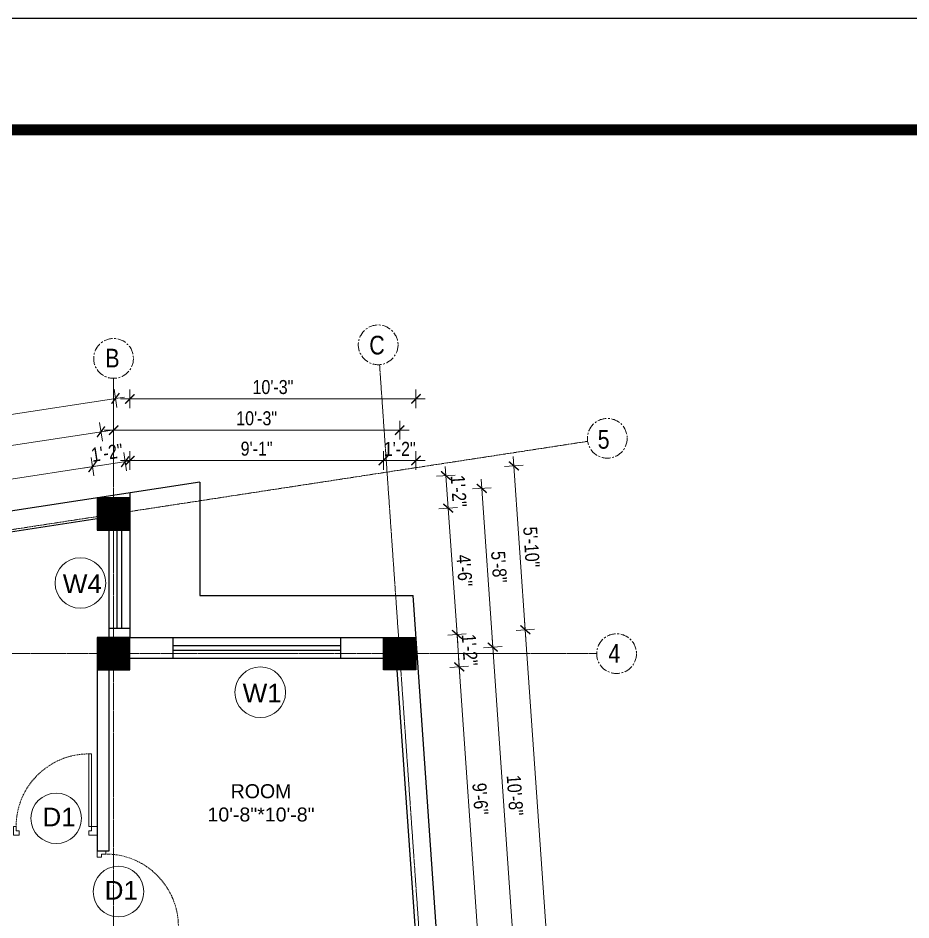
# Model space of a CAD drawing. Header units: inches. Extents: x -5142662 to -4941318, y -3361958 to -3160563.
# Drawn here: x -5010685.6 to -5010302.2, y -3260186.9 to -3259799.8 of the extents above; entities that cross this region are included whole.
import ezdxf

# ---------------------------------------------------------------- set-up
doc = ezdxf.new("R2010")
doc.units = ezdxf.units.IN
doc.header["$LTSCALE"] = 2
doc.header["$MEASUREMENT"] = 0
doc.header["$PDMODE"] = 34
doc.linetypes.add('CENTER', pattern=[2, 1.25, -0.25, 0.25, -0.25])
doc.linetypes.add('HIDDEN', pattern=[0.375, 0.25, -0.125])
doc.layers.get('0').update_dxf_attribs({"linetype": 'CONTINUOUS'})
doc.layers.get('DEFPOINTS').update_dxf_attribs({"color": 141, "linetype": 'CONTINUOUS'})
doc.layers.add('A-Hatch', color=7, linetype='CONTINUOUS')
for name, color, linetype, lineweight in [('Annotate-Lite.w', 177, 'CONTINUOUS', 9), ('Annotations-Bold.w', 177, 'CONTINUOUS', 13), ('DIM 1-100', 4, 'CONTINUOUS', 13), ('Door-Window.w', 4, 'CONTINUOUS', 15), ('TEXT', 181, 'CONTINUOUS', 25)]:
    doc.layers.add(name, color=color, linetype=linetype, lineweight=lineweight)
doc.styles.add('ARAIL', font='ARIALN.TTF')
doc.styles.add('arial.', font='arial.ttf')
doc.styles.add('gaurav', font='arial.ttf')
doc.styles.get("Standard").update_dxf_attribs({"font": 'ARIALN.TTF'})
doc.dimstyles.new('1 by 96', dxfattribs={"dimtxt": 6, "dimasz": 4, "dimexe": 4, "dimexo": 4, "dimgap": 2, "dimtad": 1, "dimdec": 0, "dimzin": 0, "dimdsep": 46, "dimlunit": 4, "dimtxsty": 'Standard', "dimblk": 'ARCHTICK', "dimcen": 0, "dimdle": 4, "dimadec": 0, "dimazin": 0, "dimtfac": 1, "dimtdec": 0, "dimtix": 1, "dimtofl": 0, "dimtmove": 1, "dimatfit": 3, "dimldrblk": 'ARCHTICK', "dimfxl": 4, "dimfxlon": 1, "dimtolj": 1, "dimtzin": 0, "dimlwd": -1, "dimlwe": -1, "dimarcsym": 0})
pattern_1 = [(45, (79981.29465, -1619.9974), (-0.0883883476483, 0.0883883476483), [])]

# ---------------------------------------------------------------- blocks, each defined once
blk = doc.blocks.new('3-0')
at = {"ltscale": 3}
for p, q in [((11063.05, 10097.68), (11065.97, 10099.9)), ((11065.25, 10097.81), (11066.71, 10098.92)), ((11065.97, 10099.9), (11066.71, 10098.92)), ((11063.05, 10097.68), (11064.53, 10095.73)), ((11065.99, 10096.84), (11064.53, 10095.73)), ((11065.99, 10096.84), (11065.25, 10097.81)), ((11085.5, 10074.13), (11110.32, 10092.96)), ((11086.24, 10073.15), (11111.05, 10091.97)), ((11111.05, 10091.97), (11110.32, 10092.96)), ((11084.04, 10073.02), (11082.57, 10071.91)), ((11082.57, 10071.91), (11084.79, 10068.98)), ((11084.04, 10073.02), (11084.78, 10072.04)), ((11084.78, 10072.04), (11086.24, 10073.15)), ((11084.79, 10068.98), (11087.72, 10071.2)), ((11086.24, 10073.15), (11085.5, 10074.13)), ((11087.72, 10071.2), (11086.24, 10073.15))]:
    blk.add_line(p, q, dxfattribs=at)
at = {"layer": 'Door-Window.w', "color": 9, "linetype": 'HIDDEN', "lineweight": 18}
blk.add_arc((11085.5, 10074.13), 31.16, 37.1906, 127.1465, dxfattribs=at)
blk = doc.blocks.new('_ArchTick')
at = {"color": 0, "linetype": 'ByBlock', "const_width": 0.15}
blk.add_lwpolyline([(-0.5, -0.5), (0.5, 0.5)], dxfattribs=at)
blk = doc.blocks.new('*D826')
at = {"layer": 'DEFPOINTS', "color": 0, "ltscale": 0.5, "transparency": 16777216}
for p in [(-5010653.6, -3259992.39), (-5010651.56, -3260005.69), (-5010766.56, -3260023.32)]:
    blk.add_point(p, dxfattribs=at)
at = {"layer": 'DIM 1-100', "color": 0, "ltscale": 0.5, "transparency": 16777216}
for p, q in [((-5010772.55, -3260010.62), (-5010649.64, -3259991.78)), ((-5010652.99, -3259996.34), (-5010654.2, -3259988.43)), ((-5010767.99, -3260013.97), (-5010769.2, -3260006.06))]:
    blk.add_line(p, q, dxfattribs=at)
at = {"layer": 'DIM 1-100', "color": 0, "ltscale": 0.5, "transparency": 16777216, "xscale": 4, "yscale": 4, "zscale": 4}
for p, rotation in [((-5010653.6, -3259992.39), 8.714742010862016), ((-5010768.6, -3260010.02), 188.714742010862)]:
    blk.add_blockref('_ArchTick', p, dxfattribs=dict(at, rotation=rotation))
at = {"layer": 'DIM 1-100', "color": 0, "ltscale": 0.5, "transparency": 16777216, "insert": (-5010711.86, -3259996.2), "char_height": 6, "attachment_point": 5, "rotation": 8.7147}
blk.add_mtext('\\A1;9\'-8"', dxfattribs=at)
blk = doc.blocks.new('*D827')
at = {"layer": 'DEFPOINTS', "color": 0, "ltscale": 0.5, "transparency": 16777216}
for p in [(-5010639.6, -3259990.24), (-5010637.56, -3260003.55), (-5010651.56, -3260005.69)]:
    blk.add_point(p, dxfattribs=at)
at = {"layer": 'DIM 1-100', "color": 0, "ltscale": 0.5, "transparency": 16777216}
for p, q in [((-5010638.99, -3259994.2), (-5010640.2, -3259986.29)), ((-5010657.55, -3259992.99), (-5010635.64, -3259989.64)), ((-5010652.99, -3259996.34), (-5010654.2, -3259988.43))]:
    blk.add_line(p, q, dxfattribs=at)
at = {"layer": 'DIM 1-100', "color": 0, "ltscale": 0.5, "transparency": 16777216, "xscale": 4, "yscale": 4, "zscale": 4}
for p, rotation in [((-5010639.6, -3259990.24), 8.714742010862016), ((-5010653.6, -3259992.39), 188.714742010862)]:
    blk.add_blockref('_ArchTick', p, dxfattribs=dict(at, rotation=rotation))
at = {"layer": 'DIM 1-100', "color": 0, "ltscale": 0.5, "transparency": 16777216, "insert": (-5010647.36, -3259986.36), "char_height": 6, "attachment_point": 5, "rotation": 8.7147}
blk.add_mtext('\\A1;1\'-2"', dxfattribs=at)
blk = doc.blocks.new('*D828')
at = {"layer": 'DEFPOINTS', "color": 0, "ltscale": 0.5, "transparency": 16777216}
for p in [(-5010528.72, -3259989.75), (-5010637.56, -3260003.55), (-5010528.72, -3260065.63)]:
    blk.add_point(p, dxfattribs=at)
at = {"layer": 'DIM 1-100', "color": 0, "ltscale": 0.5, "transparency": 16777216}
for p, q in [((-5010637.56, -3259993.75), (-5010637.56, -3259985.75)), ((-5010528.72, -3259993.75), (-5010528.72, -3259985.75)), ((-5010641.56, -3259989.75), (-5010524.72, -3259989.75))]:
    blk.add_line(p, q, dxfattribs=at)
at = {"layer": 'DIM 1-100', "color": 0, "ltscale": 0.5, "transparency": 16777216, "xscale": 4, "yscale": 4, "zscale": 4, "rotation": 180}
blk.add_blockref('_ArchTick', (-5010637.56, -3259989.75), dxfattribs=at)
at = {"layer": 'DIM 1-100', "color": 0, "ltscale": 0.5, "transparency": 16777216, "xscale": 4, "yscale": 4, "zscale": 4}
blk.add_blockref('_ArchTick', (-5010528.72, -3259989.75), dxfattribs=at)
at = {"layer": 'DIM 1-100', "color": 0, "ltscale": 0.5, "transparency": 16777216, "insert": (-5010583.14, -3259984.68), "char_height": 6, "attachment_point": 5}
blk.add_mtext('\\A1;9\'-1"', dxfattribs=at)
blk = doc.blocks.new('*D829')
at = {"layer": 'DEFPOINTS', "color": 0, "ltscale": 0.5, "transparency": 16777216}
for p in [(-5010514.72, -3259989.75), (-5010528.72, -3260065.63), (-5010514.72, -3260065.63)]:
    blk.add_point(p, dxfattribs=at)
at = {"layer": 'DIM 1-100', "color": 0, "ltscale": 0.5, "transparency": 16777216}
for p, q in [((-5010528.72, -3259993.75), (-5010528.72, -3259985.75)), ((-5010514.72, -3259993.75), (-5010514.72, -3259985.75)), ((-5010532.72, -3259989.75), (-5010510.72, -3259989.75))]:
    blk.add_line(p, q, dxfattribs=at)
at = {"layer": 'DIM 1-100', "color": 0, "ltscale": 0.5, "transparency": 16777216, "xscale": 4, "yscale": 4, "zscale": 4, "rotation": 180}
blk.add_blockref('_ArchTick', (-5010528.72, -3259989.75), dxfattribs=at)
at = {"layer": 'DIM 1-100', "color": 0, "ltscale": 0.5, "transparency": 16777216, "xscale": 4, "yscale": 4, "zscale": 4}
blk.add_blockref('_ArchTick', (-5010514.72, -3259989.75), dxfattribs=at)
at = {"layer": 'DIM 1-100', "color": 0, "ltscale": 0.5, "transparency": 16777216, "insert": (-5010521.72, -3259984.73), "char_height": 6, "attachment_point": 5}
blk.add_mtext('\\A1;1\'-2"', dxfattribs=at)
blk = doc.blocks.new('*D883')
at = {"layer": 'DEFPOINTS', "color": 0, "ltscale": 0.5, "transparency": 16777216}
for p in [(-5010649.97, -3259977.4), (-5010644.56, -3260012.69), (-5010773.56, -3260032.47)]:
    blk.add_point(p, dxfattribs=at)
at = {"layer": 'DIM 1-100', "color": 0, "ltscale": 0.5, "transparency": 16777216}
for p, q in [((-5010649.36, -3259981.36), (-5010650.57, -3259973.45)), ((-5010782.92, -3259997.78), (-5010646.01, -3259976.8)), ((-5010778.36, -3260001.13), (-5010779.57, -3259993.22))]:
    blk.add_line(p, q, dxfattribs=at)
at = {"layer": 'DIM 1-100', "color": 0, "ltscale": 0.5, "transparency": 16777216, "xscale": 4, "yscale": 4, "zscale": 4}
for p, rotation in [((-5010649.97, -3259977.4), 8.714742018610865), ((-5010778.97, -3259997.18), 188.7147420186108)]:
    blk.add_blockref('_ArchTick', p, dxfattribs=dict(at, rotation=rotation))
at = {"layer": 'DIM 1-100', "color": 0, "ltscale": 0.5, "transparency": 16777216, "insert": (-5010715.23, -3259982.28), "char_height": 6, "attachment_point": 5, "rotation": 8.7147}
blk.add_mtext('\\A1;10\'-11"', dxfattribs=at)
blk = doc.blocks.new('*D884')
at = {"layer": 'DEFPOINTS', "color": 0, "ltscale": 0.5, "transparency": 16777216}
for p in [(-5010521.72, -3259976.7), (-5010644.56, -3260012.69), (-5010521.72, -3260072.63)]:
    blk.add_point(p, dxfattribs=at)
at = {"layer": 'DIM 1-100', "color": 0, "ltscale": 0.5, "transparency": 16777216}
for p, q in [((-5010644.56, -3259980.7), (-5010644.56, -3259972.7)), ((-5010521.72, -3259980.7), (-5010521.72, -3259972.7)), ((-5010648.56, -3259976.7), (-5010517.72, -3259976.7))]:
    blk.add_line(p, q, dxfattribs=at)
at = {"layer": 'DIM 1-100', "color": 0, "ltscale": 0.5, "transparency": 16777216, "xscale": 4, "yscale": 4, "zscale": 4, "rotation": 180}
blk.add_blockref('_ArchTick', (-5010644.56, -3259976.7), dxfattribs=at)
at = {"layer": 'DIM 1-100', "color": 0, "ltscale": 0.5, "transparency": 16777216, "xscale": 4, "yscale": 4, "zscale": 4}
blk.add_blockref('_ArchTick', (-5010521.72, -3259976.7), dxfattribs=at)
at = {"layer": 'DIM 1-100', "color": 0, "ltscale": 0.5, "transparency": 16777216, "insert": (-5010583.14, -3259971.64), "char_height": 6, "attachment_point": 5}
blk.add_mtext('\\A1;10\'-3"', dxfattribs=at)
blk = doc.blocks.new('*D885')
at = {"layer": 'DEFPOINTS', "color": 0, "ltscale": 0.5, "transparency": 16777216}
for p in [(-5010786.76, -3259985), (-5010637.56, -3260003.55), (-5010780.56, -3260025.47)]:
    blk.add_point(p, dxfattribs=at)
at = {"layer": 'DIM 1-100', "color": 0, "ltscale": 0.5, "transparency": 16777216}
for p, q in [((-5010643.15, -3259967.04), (-5010644.37, -3259959.13)), ((-5010639.81, -3259962.48), (-5010790.71, -3259985.61)), ((-5010786.15, -3259988.96), (-5010787.37, -3259981.05))]:
    blk.add_line(p, q, dxfattribs=at)
at = {"layer": 'DIM 1-100', "color": 0, "ltscale": 0.5, "transparency": 16777216, "xscale": 4, "yscale": 4, "zscale": 4}
for p, rotation in [((-5010643.76, -3259963.08), 8.714742018475636), ((-5010786.76, -3259985), 188.7147420184756)]:
    blk.add_blockref('_ArchTick', p, dxfattribs=dict(at, rotation=rotation))
at = {"layer": 'DIM 1-100', "color": 0, "ltscale": 0.5, "transparency": 16777216, "insert": (-5010716.02, -3259969.09), "char_height": 6, "attachment_point": 5, "rotation": 8.7147}
blk.add_mtext('\\A1;12\'-1"', dxfattribs=at)
blk = doc.blocks.new('*D886')
at = {"layer": 'DEFPOINTS', "color": 0, "ltscale": 0.5, "transparency": 16777216}
for p in [(-5010514.72, -3259963.3), (-5010637.56, -3260065.63), (-5010514.72, -3260065.63)]:
    blk.add_point(p, dxfattribs=at)
at = {"layer": 'DIM 1-100', "color": 0, "ltscale": 0.5, "transparency": 16777216}
for p, q in [((-5010637.56, -3259967.3), (-5010637.56, -3259959.3)), ((-5010514.72, -3259967.3), (-5010514.72, -3259959.3)), ((-5010641.56, -3259963.3), (-5010510.72, -3259963.3))]:
    blk.add_line(p, q, dxfattribs=at)
at = {"layer": 'DIM 1-100', "color": 0, "ltscale": 0.5, "transparency": 16777216, "xscale": 4, "yscale": 4, "zscale": 4, "rotation": 180}
blk.add_blockref('_ArchTick', (-5010637.56, -3259963.3), dxfattribs=at)
at = {"layer": 'DIM 1-100', "color": 0, "ltscale": 0.5, "transparency": 16777216, "xscale": 4, "yscale": 4, "zscale": 4}
blk.add_blockref('_ArchTick', (-5010514.72, -3259963.3), dxfattribs=at)
at = {"layer": 'DIM 1-100', "color": 0, "ltscale": 0.5, "transparency": 16777216, "insert": (-5010576.14, -3259958.23), "char_height": 6, "attachment_point": 5}
blk.add_mtext('\\A1;10\'-3"', dxfattribs=at)
blk = doc.blocks.new('*D900')
at = {"layer": 'DEFPOINTS', "color": 0, "ltscale": 0.5, "transparency": 16777216}
for p in [(-5010514.72, -3260079.63), (-5010496.14, -3260078.33), (-5010505.8, -3260193.47)]:
    blk.add_point(p, dxfattribs=at)
at = {"layer": 'DIM 1-100', "color": 0, "ltscale": 0.5, "transparency": 16777216}
for p, q in [((-5010487.92, -3260196.23), (-5010496.42, -3260074.34)), ((-5010500.13, -3260078.61), (-5010492.15, -3260078.06)), ((-5010492.19, -3260192.52), (-5010484.21, -3260191.96))]:
    blk.add_line(p, q, dxfattribs=at)
at = {"layer": 'DIM 1-100', "color": 0, "ltscale": 0.5, "transparency": 16777216, "xscale": 4, "yscale": 4, "zscale": 4}
for p, rotation in [((-5010496.14, -3260078.33), 93.98810609594732), ((-5010488.2, -3260192.24), 273.9881060959473)]:
    blk.add_blockref('_ArchTick', p, dxfattribs=dict(at, rotation=rotation))
at = {"layer": 'DIM 1-100', "color": 0, "ltscale": 0.5, "transparency": 16777216, "insert": (-5010487.12, -3260134.94), "char_height": 6, "attachment_point": 5, "rotation": 273.9881}
blk.add_mtext('\\A1;9\'-6"', dxfattribs=at)
blk = doc.blocks.new('*D901')
at = {"layer": 'DEFPOINTS', "color": 0, "ltscale": 0.5, "transparency": 16777216}
for p in [(-5010514.72, -3260065.63), (-5010497.11, -3260064.4), (-5010514.72, -3260079.63)]:
    blk.add_point(p, dxfattribs=at)
at = {"layer": 'DIM 1-100', "color": 0, "ltscale": 0.5, "transparency": 16777216}
for p, q in [((-5010495.86, -3260082.32), (-5010497.39, -3260060.41)), ((-5010501.1, -3260064.68), (-5010493.12, -3260064.12)), ((-5010500.13, -3260078.61), (-5010492.15, -3260078.06))]:
    blk.add_line(p, q, dxfattribs=at)
at = {"layer": 'DIM 1-100', "color": 0, "ltscale": 0.5, "transparency": 16777216, "xscale": 4, "yscale": 4, "zscale": 4}
for p, rotation in [((-5010497.11, -3260064.4), 93.98810609594732), ((-5010496.14, -3260078.33), 273.9881060959473)]:
    blk.add_blockref('_ArchTick', p, dxfattribs=dict(at, rotation=rotation))
at = {"layer": 'DIM 1-100', "color": 0, "ltscale": 0.5, "transparency": 16777216, "insert": (-5010491.63, -3260071.02), "char_height": 6, "attachment_point": 5, "rotation": 273.9881}
blk.add_mtext('\\A1;1\'-2"', dxfattribs=at)
blk = doc.blocks.new('*D902')
at = {"layer": 'DEFPOINTS', "color": 0, "ltscale": 0.5, "transparency": 16777216}
for p in [(-5010500.89, -3260010.17), (-5010637.56, -3260019.69), (-5010514.72, -3260065.63)]:
    blk.add_point(p, dxfattribs=at)
at = {"layer": 'DIM 1-100', "color": 0, "ltscale": 0.5, "transparency": 16777216}
for p, q in [((-5010496.83, -3260068.39), (-5010501.17, -3260006.18)), ((-5010504.88, -3260010.44), (-5010496.9, -3260009.89)), ((-5010501.1, -3260064.68), (-5010493.12, -3260064.12))]:
    blk.add_line(p, q, dxfattribs=at)
at = {"layer": 'DIM 1-100', "color": 0, "ltscale": 0.5, "transparency": 16777216, "xscale": 4, "yscale": 4, "zscale": 4}
for p, rotation in [((-5010500.89, -3260010.17), 93.98810609594732), ((-5010497.11, -3260064.4), 273.9881060959473)]:
    blk.add_blockref('_ArchTick', p, dxfattribs=dict(at, rotation=rotation))
at = {"layer": 'DIM 1-100', "color": 0, "ltscale": 0.5, "transparency": 16777216, "insert": (-5010493.95, -3260036.93), "char_height": 6, "attachment_point": 5, "rotation": 273.9881}
blk.add_mtext('\\A1;4\'-6"', dxfattribs=at)
blk = doc.blocks.new('*D903')
at = {"layer": 'DEFPOINTS', "color": 0, "ltscale": 0.5, "transparency": 16777216}
for p in [(-5010501.86, -3259996.23), (-5010637.56, -3260005.69), (-5010637.56, -3260019.69)]:
    blk.add_point(p, dxfattribs=at)
at = {"layer": 'DIM 1-100', "color": 0, "ltscale": 0.5, "transparency": 16777216}
for p, q in [((-5010505.86, -3259996.51), (-5010497.87, -3259995.96)), ((-5010500.62, -3260014.16), (-5010502.14, -3259992.24)), ((-5010504.88, -3260010.44), (-5010496.9, -3260009.89))]:
    blk.add_line(p, q, dxfattribs=at)
at = {"layer": 'DIM 1-100', "color": 0, "ltscale": 0.5, "transparency": 16777216, "xscale": 4, "yscale": 4, "zscale": 4}
for p, rotation in [((-5010501.86, -3259996.23), 93.98810609594732), ((-5010500.89, -3260010.17), 273.9881060959473)]:
    blk.add_blockref('_ArchTick', p, dxfattribs=dict(at, rotation=rotation))
at = {"layer": 'DIM 1-100', "color": 0, "ltscale": 0.5, "transparency": 16777216, "insert": (-5010496.38, -3260002.85), "char_height": 6, "attachment_point": 5, "rotation": 273.9881}
blk.add_mtext('\\A1;1\'-2"', dxfattribs=at)
blk = doc.blocks.new('*D904')
at = {"layer": 'DEFPOINTS', "color": 0, "ltscale": 0.5, "transparency": 16777216}
for p in [(-5010521.72, -3260072.63), (-5010512.8, -3260200.47), (-5010472.84, -3260197.68)]:
    blk.add_point(p, dxfattribs=at)
at = {"layer": 'DIM 1-100', "color": 0, "ltscale": 0.5, "transparency": 16777216}
for p, q in [((-5010482.04, -3260065.85), (-5010472.57, -3260201.67)), ((-5010485.75, -3260070.12), (-5010477.77, -3260069.56)), ((-5010476.83, -3260197.96), (-5010468.85, -3260197.4))]:
    blk.add_line(p, q, dxfattribs=at)
at = {"layer": 'DIM 1-100', "color": 0, "ltscale": 0.5, "transparency": 16777216, "xscale": 4, "yscale": 4, "zscale": 4}
for p, rotation in [((-5010481.76, -3260069.84), 93.98810611419698), ((-5010472.84, -3260197.68), 273.988106114197)]:
    blk.add_blockref('_ArchTick', p, dxfattribs=dict(at, rotation=rotation))
at = {"layer": 'DIM 1-100', "color": 0, "ltscale": 0.5, "transparency": 16777216, "insert": (-5010472.25, -3260133.41), "char_height": 6, "attachment_point": 5, "rotation": 273.9881}
blk.add_mtext('\\A1;10\'-8"', dxfattribs=at)
blk = doc.blocks.new('*D907')
at = {"layer": 'DEFPOINTS', "color": 0, "ltscale": 0.5, "transparency": 16777216}
for p in [(-5010486.51, -3260001.68), (-5010644.56, -3260012.69), (-5010521.72, -3260072.63)]:
    blk.add_point(p, dxfattribs=at)
at = {"layer": 'DIM 1-100', "color": 0, "ltscale": 0.5, "transparency": 16777216}
for p, q in [((-5010481.48, -3260073.83), (-5010486.79, -3259997.69)), ((-5010490.5, -3260001.95), (-5010482.52, -3260001.4)), ((-5010485.75, -3260070.12), (-5010477.77, -3260069.56))]:
    blk.add_line(p, q, dxfattribs=at)
at = {"layer": 'DIM 1-100', "color": 0, "ltscale": 0.5, "transparency": 16777216, "xscale": 4, "yscale": 4, "zscale": 4}
for p, rotation in [((-5010486.51, -3260001.68), 93.98810609594732), ((-5010481.76, -3260069.84), 273.9881060959473)]:
    blk.add_blockref('_ArchTick', p, dxfattribs=dict(at, rotation=rotation))
at = {"layer": 'DIM 1-100', "color": 0, "ltscale": 0.5, "transparency": 16777216, "insert": (-5010479.08, -3260035.41), "char_height": 6, "attachment_point": 5, "rotation": 273.9881}
blk.add_mtext('\\A1;5\'-8"', dxfattribs=at)
blk = doc.blocks.new('*D860')
at = {"layer": 'DEFPOINTS', "color": 0, "ltscale": 0.5, "transparency": 16777216}
for p in [(-5010514.72, -3260065.63), (-5010467.79, -3260062.36), (-5010489.44, -3260428.23)]:
    blk.add_point(p, dxfattribs=at)
at = {"layer": 'DIM 1-100', "color": 0, "ltscale": 0.5, "transparency": 16777216}
for p, q in [((-5010442.24, -3260428.95), (-5010468.07, -3260058.37)), ((-5010471.78, -3260062.64), (-5010463.8, -3260062.08)), ((-5010446.51, -3260425.23), (-5010438.52, -3260424.68))]:
    blk.add_line(p, q, dxfattribs=at)
at = {"layer": 'DIM 1-100', "color": 0, "ltscale": 0.5, "transparency": 16777216, "xscale": 4, "yscale": 4, "zscale": 4}
for p, rotation in [((-5010467.79, -3260062.36), 93.98810611425189), ((-5010442.51, -3260424.96), 273.9881061142519)]:
    blk.add_blockref('_ArchTick', p, dxfattribs=dict(at, rotation=rotation))
at = {"layer": 'DIM 1-100', "color": 0, "ltscale": 0.5, "transparency": 16777216, "insert": (-5010450.1, -3260243.3), "char_height": 6, "attachment_point": 5, "rotation": 273.9881}
blk.add_mtext('\\A1;30\'-3"', dxfattribs=at)
blk = doc.blocks.new('*D861')
at = {"layer": 'DEFPOINTS', "color": 0, "ltscale": 0.5, "transparency": 16777216}
for p in [(-5010472.7, -3259992.05), (-5010637.56, -3260003.55), (-5010514.72, -3260065.63)]:
    blk.add_point(p, dxfattribs=at)
at = {"layer": 'DIM 1-100', "color": 0, "ltscale": 0.5, "transparency": 16777216}
for p, q in [((-5010467.52, -3260066.35), (-5010472.97, -3259988.06)), ((-5010476.69, -3259992.33), (-5010468.71, -3259991.78)), ((-5010471.78, -3260062.64), (-5010463.8, -3260062.08))]:
    blk.add_line(p, q, dxfattribs=at)
at = {"layer": 'DIM 1-100', "color": 0, "ltscale": 0.5, "transparency": 16777216, "xscale": 4, "yscale": 4, "zscale": 4}
for p, rotation in [((-5010472.7, -3259992.05), 93.98810609594726), ((-5010467.79, -3260062.36), 273.9881060959473)]:
    blk.add_blockref('_ArchTick', p, dxfattribs=dict(at, rotation=rotation))
at = {"layer": 'DIM 1-100', "color": 0, "ltscale": 0.5, "transparency": 16777216, "insert": (-5010465.19, -3260026.85), "char_height": 6, "attachment_point": 5, "rotation": 273.9881}
blk.add_mtext('\\A1;5\'-10"', dxfattribs=at)

msp = doc.modelspace()

# ---------------------------------------------------------------- hatches: boundary and pattern name
at = {"layer": 'A-Hatch', "ltscale": 0.5}
h = msp.add_hatch(dxfattribs=at)
h.set_pattern_fill('ANSI31', color=256)
h.set_pattern_definition(pattern_1)
h.paths.add_polyline_path([(-5010637.56, -3260005.69), (-5010651.56, -3260005.69), (-5010651.56, -3260019.69), (-5010637.56, -3260019.69)])
h = msp.add_hatch(dxfattribs=at)
h.set_pattern_fill('ANSI31', color=256)
h.set_pattern_definition(pattern_1)
h.paths.add_polyline_path([(-5010637.56, -3260068.63), (-5010637.56, -3260068.63), (-5010637.56, -3260065.63), (-5010651.56, -3260065.63), (-5010651.56, -3260079.63), (-5010637.56, -3260079.63)])
h = msp.add_hatch(dxfattribs=at)
h.set_pattern_fill('ANSI31', color=256)
h.set_pattern_definition(pattern_1)
h.paths.add_polyline_path([(-5010514.72, -3260065.63), (-5010528.72, -3260065.63), (-5010528.72, -3260079.63), (-5010514.72, -3260079.63)])

# ---------------------------------------------------------------- linework, layer by layer
at = {"ltscale": 0.5}
for p, q in [((-5010607.56, -3259998.95), (-5010780.56, -3260025.47)), ((-5010607.56, -3259998.95), (-5010607.56, -3260047.63)), ((-5010637.56, -3260003.55), (-5010637.56, -3260065.63)), ((-5010651.56, -3260014.8), (-5010766.56, -3260032.43)), ((-5010646.56, -3260019.69), (-5010646.56, -3260065.63)), ((-5010643.06, -3260061.69), (-5010643.06, -3260019.69)), ((-5010641.06, -3260061.69), (-5010641.06, -3260019.69)), ((-5010607.56, -3260047.63), (-5010515.97, -3260047.63)), ((-5010489.44, -3260428.23), (-5010515.97, -3260047.63)), ((-5010646.56, -3260061.69), (-5010637.56, -3260061.69)), ((-5010646.56, -3260065.63), (-5010637.56, -3260065.63)), ((-5010637.56, -3260065.63), (-5010514.72, -3260065.63)), ((-5010619.14, -3260065.63), (-5010619.14, -3260074.63)), ((-5010547.14, -3260065.63), (-5010547.14, -3260074.63)), ((-5010619.14, -3260069.13), (-5010547.14, -3260069.13)), ((-5010619.14, -3260071.13), (-5010547.14, -3260071.13)), ((-5010637.56, -3260074.63), (-5010528.72, -3260074.63)), ((-5010651.56, -3260079.63), (-5010651.56, -3260157.47)), ((-5010646.56, -3260079.63), (-5010646.56, -3260157.47)), ((-5010514.83, -3260193.47), (-5010522.76, -3260079.63)), ((-5010651.56, -3260150.47), (-5010651.56, -3260157.47)), ((-5010646.56, -3260157.47), (-5010651.56, -3260157.47))]:
    msp.add_line(p, q, dxfattribs=at)
msp.add_lwpolyline([(-5012411.5, -3262044.85), (-5012411.5, -3259799.81), (-5009236.7, -3259799.81), (-5009236.7, -3262044.85)], close=True)
at = {"const_width": 4.8}
msp.add_lwpolyline([(-5009284.7, -3261996.85), (-5009284.7, -3259847.81), (-5012267.5, -3259847.81), (-5012267.5, -3261996.85)], close=True, dxfattribs=at)
at = {"ltscale": 0.5}
for points in [[(-5010637.56, -3260005.69), (-5010651.56, -3260005.69), (-5010651.56, -3260019.69), (-5010637.56, -3260019.69)], [(-5010637.56, -3260065.63), (-5010651.56, -3260065.63), (-5010651.56, -3260079.63), (-5010637.56, -3260079.63)], [(-5010528.72, -3260065.63), (-5010514.72, -3260065.63), (-5010514.72, -3260079.63), (-5010528.72, -3260079.63)]]:
    msp.add_lwpolyline(points, close=True, dxfattribs=at)
at = {"layer": 'Annotate-Lite.w', "ltscale": 0.005}
for centre in [(-5010658.79, -3260042.3), (-5010581.57, -3260089.2), (-5010669.18, -3260143.3), (-5010642.46, -3260174.75)]:
    msp.add_circle(centre, 10.86, dxfattribs=at)
at = {"layer": 'Annotations-Bold.w', "linetype": 'CENTER', "ltscale": 0.3}
for p, q in [((-5010530.36, -3259948.59), (-5010493.24, -3260481.05)), ((-5010644.56, -3259954.44), (-5010644.56, -3260482.55)), ((-5010441.03, -3259981.5), (-5010841.92, -3260042.95)), ((-5010437.14, -3260072.63), (-5010842.72, -3260072.63))]:
    msp.add_line(p, q, dxfattribs=at)
at = {"layer": 'Annotations-Bold.w', "linetype": 'CENTER', "ltscale": 1.5}
for centre in [(-5010530.96, -3259940.08), (-5010644.56, -3259945.91), (-5010432.59, -3259980.2), (-5010428.61, -3260072.63)]:
    msp.add_circle(centre, 8.53, dxfattribs=at)

# ---------------------------------------------------------------- block references
at = {"layer": 'Door-Window.w', "linetype": 'ByBlock'}
for p, xscale, yscale, zscale, rotation in [((-5009331, -3275064.22), 0.999791003999291, 0.9997910037636757, 0.9997910039624013, 52.80940477362314), ((-4998264.95, -3259066.56), 0.8331589851548311, 0.8331589852459729, 0.8331589850765497, 142.7330628721138), ((-5025565.29, -3261514.03), 0.9997910043702505, 0.9997910037636757, 0.9997910039624012, 322.809404789754)]:
    msp.add_blockref('3-0', p, dxfattribs=dict(at, xscale=xscale, yscale=yscale, zscale=zscale, rotation=rotation))

# ---------------------------------------------------------------- texts
at = {"layer": 'Annotate-Lite.w', "ltscale": 0.005, "char_height": 8, "attachment_point": 1, "style": 'gaurav'}
for s, insert in [('W4', (-5010666.33, -3260038.65)), ('W1', (-5010589.12, -3260085.55)), ('D1', (-5010675.1, -3260138.74)), ('D1', (-5010648.38, -3260170.19))]:
    msp.add_mtext_dynamic_manual_height_columns(s, width=8, gutter_width=100, heights=[0], dxfattribs=dict(at, insert=insert))
at = {"layer": 'Annotations-Bold.w', "linetype": 'CENTER', "ltscale": 1.5, "char_height": 8, "attachment_point": 1, "style": 'ARAIL'}
for s, insert in [('C', (-5010534.77, -3259936.2)), ('B', (-5010648.09, -3259941.77)), ('5', (-5010436.71, -3259976.65)), ('4', (-5010432.14, -3260068.49))]:
    msp.add_mtext_dynamic_manual_height_columns(s, width=6.5393, gutter_width=100, heights=[0], dxfattribs=dict(at, insert=insert))
at = {"layer": 'TEXT', "lineweight": -2, "insert": (-5010581.25, -3260136.7), "char_height": 6, "attachment_point": 5, "style": 'arial.'}
msp.add_mtext_dynamic_manual_height_columns('{\\W1;ROOM\\P10\'-8"*10\'-8"}', width=45.7314, gutter_width=30, heights=[0], dxfattribs=at)

# ---------------------------------------------------------------- dimensions: what is measured, and where the dimension line sits
at = {"layer": 'DIM 1-100', "ltscale": 0.5}
for base, p1, p2, picture, middle in [((-5010514.72, -3259963.3), (-5010637.56, -3260065.63), (-5010514.72, -3260065.63), '*D886', (-5010576.14, -3259958.23)), ((-5010521.72, -3259976.7), (-5010644.56, -3260012.69), (-5010521.72, -3260072.63), '*D884', (-5010583.14, -3259971.64)), ((-5010528.72, -3259989.75), (-5010637.56, -3260003.55), (-5010528.72, -3260065.63), '*D828', (-5010583.14, -3259984.68))]:
    dim = msp.add_linear_dim(base=base, p1=p1, p2=p2, dimstyle='1 by 96', dxfattribs=at)
    dim.commit()
    dim.dimension.update_dxf_attribs({"geometry": picture, "text_midpoint": middle})
for p1, p2, distance, picture, middle in [((-5010637.56, -3260003.55), (-5010780.56, -3260025.47), -40.94, '*D885', (-5010716.02, -3259969.09)), ((-5010773.56, -3260032.47), (-5010644.56, -3260012.69), 35.7, '*D883', (-5010715.23, -3259982.28)), ((-5010489.44, -3260428.23), (-5010514.72, -3260065.63), -47.04, '*D860', (-5010450.1, -3260243.3)), ((-5010521.72, -3260072.63), (-5010512.8, -3260200.47), 40.06, '*D904', (-5010472.25, -3260133.41))]:
    dim = msp.add_aligned_dim(p1=p1, p2=p2, distance=distance, dimstyle='1 by 96', dxfattribs=at)
    dim.commit()
    dim.dimension.update_dxf_attribs({"geometry": picture, "text_midpoint": middle})
for base, p1, p2, angle, picture, middle in [((-5010639.6, -3259990.24), (-5010651.56, -3260005.69), (-5010637.56, -3260003.55), 188.7147, '*D827', (-5010646.6, -3259991.31)), ((-5010653.6, -3259992.39), (-5010766.56, -3260023.32), (-5010651.56, -3260005.69), 188.7147, '*D826', (-5010711.1, -3260001.2)), ((-5010501.86, -3259996.23), (-5010637.56, -3260019.69), (-5010637.56, -3260005.69), 93.9881, '*D903', (-5010501.38, -3260003.2)), ((-5010497.11, -3260064.4), (-5010514.72, -3260079.63), (-5010514.72, -3260065.63), 93.9881, '*D901', (-5010496.63, -3260071.37))]:
    dim = msp.add_linear_dim(base=base, p1=p1, p2=p2, angle=angle, dimstyle='1 by 96', dxfattribs=at)
    dim.commit()
    dim.dimension.update_dxf_attribs({"geometry": picture, "text_midpoint": middle, "dimtype": 160})
dim = msp.add_linear_dim(base=(-5010514.72, -3259989.75), p1=(-5010528.72, -3260065.63), p2=(-5010514.72, -3260065.63), dimstyle='1 by 96', dxfattribs=at)
dim.commit()
dim.dimension.update_dxf_attribs({"geometry": '*D829', "text_midpoint": (-5010521.72, -3259989.75), "dimtype": 160})
for base, p1, p2, angle, picture, middle in [((-5010472.7, -3259992.05), (-5010514.72, -3260065.63), (-5010637.56, -3260003.55), 273.9881, '*D861', (-5010465.19, -3260026.85)), ((-5010486.51, -3260001.68), (-5010521.72, -3260072.63), (-5010644.56, -3260012.69), 93.9881, '*D907', (-5010479.08, -3260035.41)), ((-5010500.89, -3260010.17), (-5010514.72, -3260065.63), (-5010637.56, -3260019.69), 93.9881, '*D902', (-5010493.95, -3260036.93)), ((-5010496.14, -3260078.33), (-5010505.8, -3260193.47), (-5010514.72, -3260079.63), 93.9881, '*D900', (-5010487.12, -3260134.94))]:
    dim = msp.add_linear_dim(base=base, p1=p1, p2=p2, angle=angle, dimstyle='1 by 96', dxfattribs=at)
    dim.commit()
    dim.dimension.update_dxf_attribs({"geometry": picture, "text_midpoint": middle})

doc.saveas('drawing.dxf')
